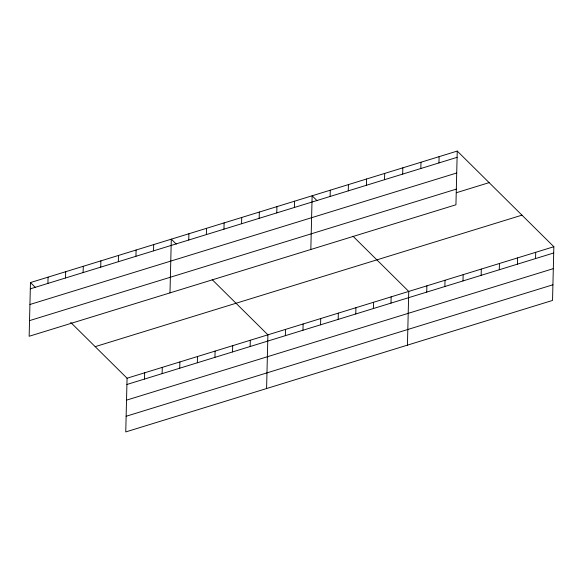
<?xml version="1.0" encoding="UTF-8"?>
<svg xmlns="http://www.w3.org/2000/svg" width="583" height="583" viewBox="0 0 583 583"><rect width="100%" height="100%" fill="white"/><g stroke="black" fill="none" stroke-linecap="round" stroke-linejoin="round"><path stroke-width="0.87" d="M30.462 282.566L29.15 336.274L455.935 204.779L457.247 151.07L30.462 282.566L35.461 287.514M47.915 283.404L48.068 277.144M65.522 277.982L65.675 271.714M83.121 272.56L83.274 266.293M100.728 267.131L100.881 260.871M118.334 261.709L118.487 255.441M70.718 322.421L127.065 378.221L125.753 431.93L552.538 300.434L553.85 246.726L457.247 151.07M135.941 256.287L136.094 250.02M144.518 379.059L144.671 372.792M153.54 250.858L153.693 244.598M162.125 373.637L162.278 367.37M169.988 292.885L171.3 239.168L176.299 244.124M179.732 368.208L179.885 361.948M188.754 240.014L188.907 233.747M197.331 362.786L197.484 356.519M206.36 234.592L206.513 228.325M214.938 357.364L215.091 351.097M223.959 229.163L224.112 222.895M232.544 351.935L232.697 345.675M241.566 223.741L241.719 217.474M250.151 346.513L250.304 340.246M259.173 218.319L259.326 212.052M266.591 388.54L267.903 334.824L212.197 279.665M276.779 212.89L276.932 206.63M285.357 335.67L285.51 329.402M294.379 207.468L294.532 201.201M302.963 330.24L303.116 323.973M310.826 249.488L312.138 195.779L317.137 200.727M320.57 324.818L320.723 318.551M330.124 196.456L330.277 190.189M338.169 319.397L338.322 313.129M348.262 190.867L348.415 184.6M355.776 313.967L355.929 307.707M366.401 185.277L366.554 179.01M373.382 308.545L373.535 302.278M384.54 179.688L384.693 173.421M390.989 303.124L391.142 296.856M402.678 174.098L402.831 167.838M407.43 345.143L408.741 291.434L353.036 236.268M420.817 168.509L420.97 162.249M426.727 292.112L426.88 285.845M438.955 162.927L439.108 156.659M444.865 286.523L445.018 280.255M463.004 280.933L463.157 274.666M481.143 275.344L481.296 269.076M499.281 269.754L499.434 263.487M517.42 264.165L517.573 257.897M535.558 258.575L535.711 252.315M30.309 288.833L457.094 157.337M29.93 304.486L456.708 172.991M29.536 320.621L456.314 189.125M456.307 192.747L489.122 182.632M95.189 346.652L521.967 215.156M127.065 378.221L553.85 246.726M126.912 384.481L553.697 252.986M126.533 400.142L553.311 268.646M126.139 416.269L552.917 284.781"/></g></svg>
